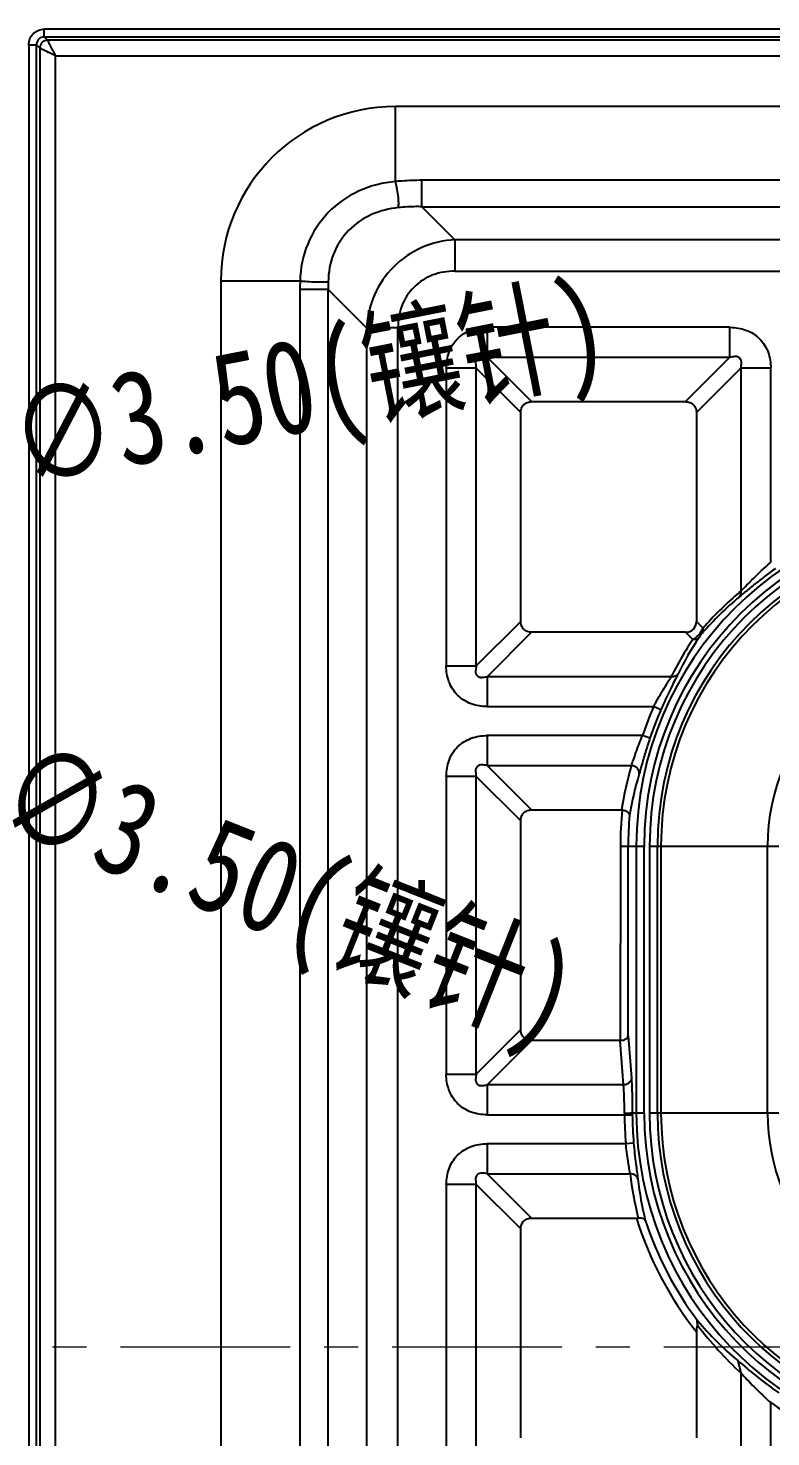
# Model space of a CAD drawing. Header units: millimetres. Extents: x -174 to 1895, y -261 to 458.
# Drawn here: x 34.5 to 82, y 189.2 to 279.4 of the extents above; entities that cross this region are included whole.
import ezdxf

# ---------------------------------------------------------------- set-up
doc = ezdxf.new("R2010")
doc.units = ezdxf.units.MM
doc.header["$LTSCALE"] = 16.335
doc.header["$PDMODE"] = 3
doc.header["$PDSIZE"] = 0.3125
doc.linetypes.add('CENTER', pattern=[0.6, 0.375, -0.075, 0.075, -0.075])
doc.layers.get('0').update_dxf_attribs({"linetype": 'CONTINUOUS'})
doc.layers.get('Defpoints').update_dxf_attribs({"linetype": 'CONTINUOUS'})
doc.layers.add('202', color=7, linetype='CONTINUOUS')
doc.layers.add('center', color=1, linetype='CENTER', lineweight=9)
doc.layers.add('dim', color=82, linetype='CONTINUOUS', lineweight=9)
doc.styles.get("Standard").update_dxf_attribs({"font": 'txt', "width": 0.8})
doc.dimstyles.get("Standard").update_dxf_attribs({"dimtxt": 0.15625, "dimasz": 0.1875, "dimexe": 0.125, "dimexo": 0.0625, "dimtad": 0, "dimtih": 1, "dimtoh": 1, "dimdsep": 46, "dimtxsty": 'Standard', "dimcen": 0.09, "dimadec": 0, "dimazin": 0, "dimtp": 0.01, "dimtm": 0.01, "dimtfac": 1, "dimtofl": 0, "dimtmove": 0, "dimatfit": 3, "dimfxl": 0, "dimtolj": 1, "dimarcsym": 0})

# ---------------------------------------------------------------- blocks, each defined once
blk = doc.blocks.new('*D5')
at = {"color": 6, "lineweight": -2}
blk.add_line((33.757, 252.192), (27.871, 251.031), dxfattribs=at)
at = {"color": 6}
blk.add_solid([(27.677, 252.012), (28.064, 250.05), (21.984, 249.87)], dxfattribs=at)
at = {"layer": 'Defpoints', "color": 0}
for p in [(21.984, 249.87), (18.55, 249.193)]:
    blk.add_point(p, dxfattribs=at)
at = {"color": 4, "insert": (52.621, 255.912), "char_height": 6, "attachment_point": 5, "rotation": 11.15499}
blk.add_mtext('\\A1;∅3.50(镶针)', dxfattribs=at)
blk = doc.blocks.new('*D6')
at = {"color": 6, "lineweight": -2}
blk.add_line((33.05, 230.395), (27.472, 232.606), dxfattribs=at)
at = {"color": 6}
blk.add_solid([(27.84, 233.536), (27.103, 231.676), (21.894, 234.817)], dxfattribs=at)
at = {"layer": 'Defpoints', "color": 0}
for p in [(18.64, 236.107), (21.894, 234.817)]:
    blk.add_point(p, dxfattribs=at)
at = {"color": 4, "insert": (50.924, 223.311), "char_height": 6, "attachment_point": 5, "rotation": 338.37854}
blk.add_mtext('\\A1;∅3.50(镶针)', dxfattribs=at)
blk = doc.blocks.new('*D21')
at = {"layer": 'Defpoints', "color": 0}
for p in [(-19.125, 194.997), (-5.295, 194.997), (158.267, 194.997)]:
    blk.add_point(p, dxfattribs=at)
at = {"layer": 'dim', "color": 6, "lineweight": -2}
blk.add_line((-5.295, 194.997), (-19.125, 194.997), dxfattribs=at)
at = {"layer": 'dim', "color": 4, "insert": (-21.625, 194.997), "char_height": 2.5, "attachment_point": 5}
blk.add_mtext('\\A1;0.00', dxfattribs=at)
blk = doc.blocks.new('*D22')
at = {"layer": 'Defpoints', "color": 0}
for p in [(-19.125, 231.497), (10.707, 231.497), (158.267, 194.997)]:
    blk.add_point(p, dxfattribs=at)
at = {"layer": 'dim', "color": 6, "lineweight": -2}
blk.add_line((10.707, 231.497), (-19.125, 231.497), dxfattribs=at)
at = {"layer": 'dim', "color": 4, "insert": (-22.958, 231.497), "char_height": 2.5, "attachment_point": 5}
blk.add_mtext('\\A1;36.50', dxfattribs=at)
blk = doc.blocks.new('*D23')
at = {"layer": 'Defpoints', "color": 0}
for p in [(4.855, 230.497), (-19.125, 225.688), (158.267, 194.997)]:
    blk.add_point(p, dxfattribs=at)
at = {"layer": 'dim', "color": 6, "lineweight": -2}
for p, q in [((-11.125, 230.497), (-15.125, 225.688)), ((4.855, 230.497), (-11.125, 230.497)), ((-15.125, 225.688), (-19.125, 225.688))]:
    blk.add_line(p, q, dxfattribs=at)
at = {"layer": 'dim', "color": 4, "insert": (-22.958, 225.688), "char_height": 2.5, "attachment_point": 5}
blk.add_mtext('\\A1;35.50', dxfattribs=at)
blk = doc.blocks.new('*D24')
at = {"layer": 'Defpoints', "color": 0}
for p in [(-19.125, 235.462), (19.663, 235.462), (158.267, 194.997)]:
    blk.add_point(p, dxfattribs=at)
at = {"layer": 'dim', "color": 6, "lineweight": -2}
blk.add_line((19.663, 235.462), (-19.125, 235.462), dxfattribs=at)
at = {"layer": 'dim', "color": 4, "insert": (-22.958, 235.462), "char_height": 2.5, "attachment_point": 5}
blk.add_mtext('\\A1;40.47', dxfattribs=at)
blk = doc.blocks.new('*D25')
at = {"layer": 'Defpoints', "color": 0}
for p in [(-19.125, 242.497), (22.275, 242.497), (158.267, 194.997)]:
    blk.add_point(p, dxfattribs=at)
at = {"layer": 'dim', "color": 6, "lineweight": -2}
blk.add_line((22.275, 242.497), (-19.125, 242.497), dxfattribs=at)
at = {"layer": 'dim', "color": 4, "insert": (-22.958, 242.497), "char_height": 2.5, "attachment_point": 5}
blk.add_mtext('\\A1;47.50', dxfattribs=at)
blk = doc.blocks.new('*D26')
at = {"layer": 'Defpoints', "color": 0}
for p in [(-19.125, 249.532), (20.267, 249.532), (158.267, 194.997)]:
    blk.add_point(p, dxfattribs=at)
at = {"layer": 'dim', "color": 6, "lineweight": -2}
blk.add_line((20.267, 249.532), (-19.125, 249.532), dxfattribs=at)
at = {"layer": 'dim', "color": 4, "insert": (-23.125, 249.532), "char_height": 2.5, "attachment_point": 5}
blk.add_mtext('\\A1;54.54', dxfattribs=at)
blk = doc.blocks.new('*D28')
at = {"layer": 'Defpoints', "color": 0}
for p in [(-19.125, 254.497), (3.267, 254.497), (158.267, 194.997)]:
    blk.add_point(p, dxfattribs=at)
at = {"layer": 'dim', "color": 6, "lineweight": -2}
blk.add_line((3.267, 254.497), (-19.125, 254.497), dxfattribs=at)
at = {"layer": 'dim', "color": 4, "insert": (-22.958, 254.497), "char_height": 2.5, "attachment_point": 5}
blk.add_mtext('\\A1;59.50', dxfattribs=at)
blk = doc.blocks.new('*D29')
at = {"layer": 'Defpoints', "color": 0}
for p in [(-19.125, 267.497), (10.757, 267.497), (158.267, 194.997)]:
    blk.add_point(p, dxfattribs=at)
at = {"layer": 'dim', "color": 6, "lineweight": -2}
blk.add_line((10.757, 267.497), (-19.125, 267.497), dxfattribs=at)
at = {"layer": 'dim', "color": 4, "insert": (-22.958, 267.497), "char_height": 2.5, "attachment_point": 5}
blk.add_mtext('\\A1;72.50', dxfattribs=at)
blk = doc.blocks.new('*D30')
at = {"layer": 'Defpoints', "color": 0}
for p in [(20.267, 342.808), (20.267, 236.15), (158.267, 194.997)]:
    blk.add_point(p, dxfattribs=at)
at = {"layer": 'dim', "color": 6, "lineweight": -2}
blk.add_line((20.267, 236.15), (20.267, 342.808), dxfattribs=at)
at = {"layer": 'dim', "color": 4, "insert": (20.267, 347.141), "char_height": 2.5, "attachment_point": 5, "rotation": 90}
blk.add_mtext('\\A1;138.00', dxfattribs=at)
blk = doc.blocks.new('*D31')
at = {"layer": 'Defpoints', "color": 0}
for p in [(27.988, 342.808), (22.767, 244.697), (158.267, 194.997)]:
    blk.add_point(p, dxfattribs=at)
at = {"layer": 'dim', "color": 6, "lineweight": -2}
for p, q in [((27.988, 338.808), (27.988, 342.808)), ((22.767, 334.808), (27.988, 338.808)), ((22.767, 244.697), (22.767, 334.808))]:
    blk.add_line(p, q, dxfattribs=at)
at = {"layer": 'dim', "color": 4, "insert": (27.988, 347.308), "char_height": 2.5, "attachment_point": 5, "rotation": 90}
blk.add_mtext('\\A1;135.50', dxfattribs=at)
blk = doc.blocks.new('*D32')
at = {"layer": 'Defpoints', "color": 0}
for p in [(12.267, 342.808), (12.267, 237.547), (158.267, 194.997)]:
    blk.add_point(p, dxfattribs=at)
at = {"layer": 'dim', "color": 6, "lineweight": -2}
blk.add_line((12.267, 237.547), (12.267, 342.808), dxfattribs=at)
at = {"layer": 'dim', "color": 4, "insert": (12.267, 347.141), "char_height": 2.5, "attachment_point": 5, "rotation": 90}
blk.add_mtext('\\A1;146.00', dxfattribs=at)
blk = doc.blocks.new('*D33')
at = {"layer": 'Defpoints', "color": 0}
for p in [(3.267, 342.808), (3.267, 232.68), (158.267, 194.997)]:
    blk.add_point(p, dxfattribs=at)
at = {"layer": 'dim', "color": 6, "lineweight": -2}
blk.add_line((3.267, 232.68), (3.267, 342.808), dxfattribs=at)
at = {"layer": 'dim', "color": 4, "insert": (3.267, 347.141), "char_height": 2.5, "attachment_point": 5, "rotation": 90}
blk.add_mtext('\\A1;155.00', dxfattribs=at)
blk = doc.blocks.new('*D35')
at = {"color": 6, "lineweight": -2}
for p, q in [((37.584, 337.497), (-49.187, 337.497)), ((-49.187, 331.497), (-49.187, 242.836)), ((-49.187, 58.497), (-49.187, 220.436)), ((20.267, 52.497), (-49.187, 52.497))]:
    blk.add_line(p, q, dxfattribs=at)
at = {"color": 6}
for points in [[(-50.187, 331.497), (-48.187, 331.497), (-49.187, 337.497)], [(-50.187, 58.497), (-48.187, 58.497), (-49.187, 52.497)]]:
    blk.add_solid(points, dxfattribs=at)
at = {"layer": 'Defpoints', "color": 0}
for p in [(37.584, 337.497), (-49.187, 52.497), (20.267, 52.497)]:
    blk.add_point(p, dxfattribs=at)
at = {"color": 4, "insert": (-49.187, 231.636), "char_height": 6, "attachment_point": 5, "rotation": 90}
blk.add_mtext('\\A1;285.00', dxfattribs=at)
blk = doc.blocks.new('*D36')
at = {"color": 6, "lineweight": -2}
for p, q in [((37.584, 337.497), (-36.609, 337.497)), ((-36.609, 331.497), (-36.609, 248.347)), ((-36.609, 200.997), (-36.609, 226.747)), ((-5.295, 194.997), (-36.609, 194.997))]:
    blk.add_line(p, q, dxfattribs=at)
at = {"color": 6}
for points in [[(-37.609, 331.497), (-35.609, 331.497), (-36.609, 337.497)], [(-37.609, 200.997), (-35.609, 200.997), (-36.609, 194.997)]]:
    blk.add_solid(points, dxfattribs=at)
at = {"layer": 'Defpoints', "color": 0}
for p in [(37.584, 337.497), (-36.609, 194.997), (-5.295, 194.997)]:
    blk.add_point(p, dxfattribs=at)
at = {"color": 4, "insert": (-36.609, 237.547), "char_height": 6, "attachment_point": 5, "rotation": 90}
blk.add_mtext('\\A1;142.50', dxfattribs=at)

msp = doc.modelspace()

# ---------------------------------------------------------------- linework, layer by layer
at = {"layer": '202', "color": 7, "linetype": 'Continuous'}
for p, q in [((35.512, 278.836), (35.512, 279.334)), ((88.671, 279.334), (35.512, 279.334)), ((35.512, 278.836), (35.725, 278.623)), ((35.512, 278.836), (88.671, 278.836)), ((93.743, 278.623), (35.725, 278.623)), ((34.517, 278.339), (34.517, 149.051)), ((34.517, 278.339), (35.015, 278.339)), ((35.015, 149.051), (35.015, 278.339)), ((35.228, 278.126), (35.015, 278.339)), ((35.228, 278.126), (35.228, 149.051)), ((36.223, 149.051), (36.223, 277.628)), ((36.223, 277.628), (94.222, 277.628)), ((57.968, 269.579), (57.968, 274.382)), ((93.712, 274.382), (57.968, 274.382)), ((59.666, 267.972), (59.666, 269.661)), ((93.764, 269.661), (59.666, 269.661)), ((59.666, 267.972), (61.78, 265.859)), ((59.666, 267.972), (93.769, 267.972)), ((61.78, 265.859), (61.78, 263.855)), ((149.229, 265.859), (61.78, 265.859)), ((61.78, 263.855), (149.229, 263.855)), ((46.805, 263.219), (46.805, 154.679)), ((46.805, 263.219), (51.873, 263.219)), ((51.866, 262.664), (51.866, 155.234)), ((53.68, 262.664), (51.866, 262.664)), ((53.68, 155.234), (53.68, 262.664)), ((56.133, 260.211), (53.68, 262.664)), ((56.133, 260.211), (56.133, 157.687)), ((58.137, 260.211), (56.133, 260.211)), ((58.137, 157.687), (58.137, 260.211)), ((63.838, 260.251), (63.838, 258.336)), ((79.374, 260.251), (63.838, 260.251)), ((79.374, 258.336), (79.374, 260.251)), ((63.838, 258.336), (66.681, 255.493)), ((63.838, 258.336), (79.374, 258.336)), ((76.53, 255.493), (79.374, 258.336)), ((61.227, 257.64), (61.227, 238.587)), ((63.141, 257.64), (61.227, 257.64)), ((63.141, 238.587), (63.141, 257.64)), ((65.985, 254.797), (63.141, 257.64)), ((80.07, 257.64), (77.227, 254.797)), ((80.07, 257.64), (80.07, 243.366)), ((81.985, 257.64), (80.07, 257.64)), ((81.985, 245.215), (81.985, 257.64)), ((66.681, 255.493), (76.53, 255.493)), ((65.985, 241.43), (65.985, 254.797)), ((77.227, 254.797), (77.227, 241.43)), ((63.141, 238.587), (65.985, 241.43)), ((77.227, 241.43), (77.655, 241.002)), ((66.681, 240.734), (63.838, 237.89)), ((76.53, 240.734), (66.681, 240.734)), ((76.994, 240.27), (76.53, 240.734)), ((61.227, 238.587), (63.141, 238.587)), ((63.838, 237.89), (63.838, 235.976)), ((75.619, 237.89), (63.838, 237.89)), ((63.838, 235.976), (74.491, 235.976)), ((74.951, 235.775), (74.491, 235.976)), ((73.777, 234.121), (63.837, 234.121)), ((63.838, 234.121), (63.838, 232.206)), ((74.253, 233.962), (73.777, 234.121)), ((63.838, 232.206), (66.681, 229.363)), ((63.838, 232.206), (73.071, 232.206)), ((61.227, 231.51), (61.227, 212.457)), ((63.141, 231.51), (61.227, 231.51)), ((63.141, 212.457), (63.141, 231.51)), ((65.985, 228.667), (63.141, 231.51)), ((66.681, 229.363), (72.429, 229.363)), ((65.985, 215.3), (65.985, 228.667)), ((72.361, 227.039), (72.356, 214.604)), ((72.361, 227.039), (73.885, 227.039)), ((72.863, 214.894), (72.863, 227.039)), ((73.383, 227.039), (73.383, 209.954)), ((73.885, 209.954), (73.885, 227.039)), ((74.232, 227.039), (74.232, 209.954)), ((74.232, 227.039), (82.508, 227.039)), ((74.733, 209.954), (74.733, 227.039)), ((74.96, 227.039), (74.96, 209.954)), ((81.779, 209.954), (81.779, 227.039)), ((63.141, 212.457), (65.985, 215.3)), ((66.681, 214.604), (63.838, 211.76)), ((72.356, 214.604), (66.681, 214.604)), ((72.565, 211.76), (72.356, 214.604)), ((72.863, 214.894), (73.067, 212.196)), ((61.227, 212.457), (63.141, 212.457)), ((63.838, 211.76), (63.838, 209.846)), ((72.565, 211.76), (63.838, 211.76)), ((63.838, 209.846), (72.625, 209.846)), ((72.624, 209.934), (72.625, 209.846)), ((72.625, 209.846), (73.127, 209.848)), ((73.885, 209.954), (73.126, 209.954)), ((82.508, 209.954), (74.232, 209.954)), ((72.711, 207.991), (63.837, 207.991)), ((63.838, 207.991), (63.838, 206.076)), ((73.211, 208.035), (72.711, 207.991)), ((63.838, 206.076), (66.681, 203.233)), ((63.838, 206.076), (72.985, 206.076)), ((61.227, 205.38), (61.227, 186.327)), ((63.141, 205.38), (61.227, 205.38)), ((63.141, 186.327), (63.141, 205.38)), ((65.985, 202.537), (63.141, 205.38)), ((66.681, 203.233), (73.384, 203.233)), ((65.985, 189.17), (65.985, 202.537)), ((77.227, 195.948), (77.227, 189.17)), ((79.865, 194.12), (80.07, 193.32)), ((80.07, 193.32), (80.07, 186.327)), ((81.984, 186.326), (81.984, 191.43))]:
    msp.add_line(p, q, dxfattribs=at)
for centre, radius, start, end in [((57.968, 263.219), 11.163, 90, 180), ((73.431, 262.66), 21.565, 178.51442, 179.98958), ((69.248, 263.031), 15.572, 179.5475, 181.3522), ((94.952, 227.039), 21.569, 90, 180), ((94.952, 227.039), 21.067, 90, 180), ((94.952, 227.039), 20.721, 90, 180), ((94.952, 227.039), 20.219, 90, 180), ((94.952, 227.039), 19.992, 90, 180), ((98.775, 221.673), 28.414, 125.49628, 127.22946), ((97.447, 227.554), 23.473, 131.20176, 131.34962), ((104.911, 213.953), 38.276, 128.66125, 129.83164), ((100.284, 219.685), 30.91, 127.22802, 128.60227), ((93.264, 227.03), 20.774, 129.75792, 138.88015), ((93.71, 227.016), 21.292, 130.66565, 138.941), ((93.789, 226.926), 21.412, 129.84451, 130.66769), ((95.011, 228.704), 21.147, 146.4174, 153.70199), ((94.952, 227.039), 13.173, 90, 180), ((94.451, 228.571), 21.012, 152.68711, 153.66965), ((121.014, 214.794), 50.627, 153.3409, 153.81516), ((105.899, 222.222), 33.786, 153.80854, 156.34977), ((94.952, 227.039), 22.328, 156.40623, 161.50722), ((94.952, 227.039), 21.826, 156.4063, 161.50698), ((103.882, 224.015), 31.254, 161.44131, 163.19858), ((95.146, 225.729), 23.006, 163.64755, 170.91156), ((95.07, 225.311), 22.427, 163.54066, 170.45941), ((94.952, 227.039), 22.591, 174.10269, 180), ((72.429, 228.929), 0.434, 83.20801, 90.01881), ((94.952, 227.039), 22.089, 174.83416, 180), ((94.952, 209.954), 22.328, 180.27798, 185.04378), ((107.039, 210.014), 33.912, 180.10067, 180.27961), ((94.952, 209.954), 21.826, 180.27804, 185.04349), ((94.952, 209.954), 21.569, 180, 267.6149), ((94.952, 209.954), 21.067, 180, 267.61491), ((94.952, 209.954), 20.721, 180, 265.45123), ((94.952, 209.954), 20.219, 180, 265.4513), ((94.952, 209.954), 19.992, 180, 265.4513), ((94.952, 209.954), 13.173, 180, 265.4513), ((94.988, 208.695), 22.159, 186.78625, 194.24529), ((95.06, 208.274), 21.731, 186.70067, 193.77568), ((94.952, 209.954), 22.591, 197.30747, 218.31368), ((94.952, 209.954), 22.089, 198.07973, 216.9556), ((93.122, 209.991), 20.68, 220.08755, 230.12933), ((95.374, 209.942), 22.594, 216.85725, 227.3631), ((94.952, 209.954), 22.612, 235.00682, 240.56342)]:
    msp.add_arc(centre, radius, start, end, dxfattribs=at)
msp.add_ellipse((76.298, 241.662), major_axis=(-0.734, 0.734), ratio=0.774597, start_param=-3.800651, end_param=-2.482535, dxfattribs=at)
for points, knots in [([(34.517, 278.339), (34.52, 278.468), (34.567, 278.73), (34.789, 279.062), (35.12, 279.284), (35.383, 279.331), (35.512, 279.334)], [0, 0, 0, 0, 0.250047, 0.500005, 0.749962, 1, 1, 1, 1]), ([(35.512, 278.836), (35.384, 278.839), (35.113, 278.737), (35.012, 278.466), (35.015, 278.339)], [0, 0, 0, 0, 0.500036, 1, 1, 1, 1]), ([(35.725, 278.623), (35.747, 278.583), (35.803, 278.464), (35.916, 278.246), (36.058, 277.953), (36.164, 277.739), (36.223, 277.628)], [0, 0, 0, 0, 0.121771, 0.355493, 0.661712, 1, 1, 1, 1]), ([(36.223, 277.628), (36.112, 277.687), (35.854, 277.813), (35.523, 277.979), (35.302, 278.087), (35.228, 278.126)], [0, 0, 0, 0, 0.338271, 0.772988, 1, 1, 1, 1]), ([(59.666, 269.661), (59.241, 269.661), (58.674, 269.639), (58.109, 269.592), (57.968, 269.579)], [0, 0, 0, 0, 0.750835, 1, 1, 1, 1]), ([(57.968, 269.579), (57.171, 269.513), (55.581, 269.114), (53.568, 267.701), (52.217, 265.639), (51.891, 264.022), (51.873, 263.219)], [0, 0, 0, 0, 0.249396, 0.499217, 0.74946, 1, 1, 1, 1]), ([(58.164, 267.915), (58.18, 268.013), (58.186, 268.273), (58.156, 268.707), (58.084, 269.164), (58.012, 269.459), (57.968, 269.578)], [0, 0, 0, 0, 0.176662, 0.46154, 0.773593, 1, 1, 1, 1]), ([(58.164, 267.915), (57.576, 267.855), (56.398, 267.567), (54.888, 266.527), (53.895, 264.969), (53.684, 263.755), (53.676, 263.154)], [0, 0, 0, 0, 0.247515, 0.497288, 0.748611, 1, 1, 1, 1]), ([(59.666, 267.972), (59.541, 267.975), (59.039, 267.979), (58.538, 267.95), (58.164, 267.915)], [0, 0, 0, 0, 0.251032, 1, 1, 1, 1]), ([(61.78, 265.859), (61.056, 265.819), (59.607, 265.481), (57.764, 264.227), (56.511, 262.384), (56.172, 260.935), (56.133, 260.211)], [0, 0, 0, 0, 0.24959, 0.500029, 0.75045, 1, 1, 1, 1]), ([(61.78, 263.855), (61.302, 263.84), (60.333, 263.704), (59.096, 262.895), (58.287, 261.658), (58.15, 260.689), (58.137, 260.211)], [0, 0, 0, 0, 0.250219, 0.500067, 0.749841, 1, 1, 1, 1]), ([(53.676, 263.154), (53.566, 263.142), (53.264, 263.135), (52.773, 263.141), (52.282, 263.17), (51.982, 263.199), (51.873, 263.219)], [0, 0, 0, 0, 0.184273, 0.499995, 0.816308, 1, 1, 1, 1]), ([(61.227, 257.64), (61.239, 257.984), (61.327, 258.68), (61.901, 259.58), (62.798, 260.147), (63.494, 260.25), (63.838, 260.251)], [0, 0, 0, 0, 0.250434, 0.500122, 0.749962, 1, 1, 1, 1]), ([(79.374, 260.251), (79.717, 260.239), (80.414, 260.151), (81.313, 259.577), (81.881, 258.68), (81.983, 257.983), (81.985, 257.64)], [0, 0, 0, 0, 0.250433, 0.500122, 0.749961, 1, 1, 1, 1]), ([(63.838, 258.336), (63.784, 258.346), (63.677, 258.363), (63.516, 258.382), (63.348, 258.368), (63.222, 258.291), (63.148, 258.2), (63.108, 258.123), (63.096, 258.04), (63.103, 257.934), (63.112, 257.8), (63.132, 257.694), (63.141, 257.64)], [0, 0, 0, 0, 0.124305, 0.244951, 0.369546, 0.499935, 0.567809, 0.633767, 0.694958, 0.755003, 0.875932, 1, 1, 1, 1]), ([(80.07, 257.64), (80.079, 257.694), (80.097, 257.8), (80.115, 257.962), (80.102, 258.13), (80.024, 258.256), (79.933, 258.329), (79.856, 258.37), (79.774, 258.382), (79.667, 258.374), (79.533, 258.366), (79.427, 258.346), (79.374, 258.336)], [0, 0, 0, 0, 0.124305, 0.244951, 0.369546, 0.499935, 0.567809, 0.633767, 0.694958, 0.755003, 0.875932, 1, 1, 1, 1]), ([(65.985, 254.797), (65.985, 254.889), (66.014, 255.074), (66.165, 255.313), (66.404, 255.464), (66.589, 255.493), (66.681, 255.493)], [0, 0, 0, 0, 0.250253, 0.500163, 0.750069, 1, 1, 1, 1]), ([(76.53, 255.493), (76.622, 255.493), (76.807, 255.464), (77.047, 255.313), (77.198, 255.074), (77.227, 254.888), (77.227, 254.797)], [0, 0, 0, 0, 0.250253, 0.500163, 0.750069, 1, 1, 1, 1]), ([(80.556, 243.863), (80.66, 243.969), (81.109, 244.419), (81.574, 244.853), (81.939, 245.175)], [0, 0, 0, 0, 0.23366, 1, 1, 1, 1]), ([(80.07, 243.365), (80.105, 243.402), (80.267, 243.568), (80.429, 243.734), (80.556, 243.863)], [0, 0, 0, 0, 0.218809, 1, 1, 1, 1]), ([(79.978, 242.999), (79.999, 243.021), (80.075, 243.127), (80.09, 243.269), (80.07, 243.365)], [0, 0, 0, 0, 0.234945, 1, 1, 1, 1]), ([(79.978, 242.999), (80.009, 243.024), (80.147, 243.14), (80.285, 243.256), (80.394, 243.347)], [0, 0, 0, 0, 0.218535, 1, 1, 1, 1]), ([(66.681, 240.734), (66.589, 240.734), (66.404, 240.763), (66.165, 240.914), (66.013, 241.153), (65.985, 241.339), (65.985, 241.43)], [0, 0, 0, 0, 0.250253, 0.500163, 0.750069, 1, 1, 1, 1]), ([(76.994, 240.27), (77.061, 240.306), (77.196, 240.401), (77.44, 240.628), (77.585, 240.847), (77.655, 241.002)], [0, 0, 0, 0, 0.229605, 0.490866, 1, 1, 1, 1]), ([(77.614, 240.691), (77.629, 240.711), (77.678, 240.806), (77.678, 240.923), (77.655, 241.002)], [0, 0, 0, 0, 0.231996, 1, 1, 1, 1]), ([(76.994, 240.27), (76.882, 240.102), (76.45, 239.432), (76.054, 238.74), (75.781, 238.212)], [0, 0, 0, 0, 0.254254, 1, 1, 1, 1]), ([(77.393, 240.401), (77.372, 240.375), (77.262, 240.28), (77.102, 240.252), (76.994, 240.27)], [0, 0, 0, 0, 0.233157, 1, 1, 1, 1]), ([(77.614, 240.691), (77.595, 240.669), (77.517, 240.575), (77.444, 240.478), (77.393, 240.401)], [0, 0, 0, 0, 0.239263, 1, 1, 1, 1]), ([(63.838, 235.976), (63.494, 235.988), (62.798, 236.076), (61.898, 236.65), (61.331, 237.547), (61.228, 238.243), (61.227, 238.587)], [0, 0, 0, 0, 0.250434, 0.500123, 0.749962, 1, 1, 1, 1]), ([(63.141, 238.587), (63.132, 238.533), (63.115, 238.427), (63.096, 238.265), (63.11, 238.097), (63.187, 237.971), (63.278, 237.897), (63.355, 237.857), (63.438, 237.845), (63.544, 237.852), (63.678, 237.861), (63.784, 237.881), (63.838, 237.89)], [0, 0, 0, 0, 0.124305, 0.244951, 0.369546, 0.499935, 0.567809, 0.633767, 0.694958, 0.755003, 0.875932, 1, 1, 1, 1]), ([(76.052, 238.073), (76.01, 238.004), (75.871, 237.895), (75.701, 237.88), (75.619, 237.89)], [0, 0, 0, 0, 0.492815, 1, 1, 1, 1]), ([(76.052, 238.073), (76.032, 238.032), (75.938, 237.844), (75.843, 237.657), (75.769, 237.509)], [0, 0, 0, 0, 0.213355, 1, 1, 1, 1]), ([(74.93, 236.759), (74.962, 236.816), (75.087, 237.028), (75.217, 237.238), (75.311, 237.394)], [0, 0, 0, 0, 0.263812, 1, 1, 1, 1]), ([(75.311, 237.394), (75.339, 237.441), (75.44, 237.607), (75.54, 237.775), (75.619, 237.89)], [0, 0, 0, 0, 0.281266, 1, 1, 1, 1]), ([(74.491, 235.976), (74.528, 236.042), (74.674, 236.303), (74.818, 236.566), (74.93, 236.759)], [0, 0, 0, 0, 0.253293, 1, 1, 1, 1]), ([(61.227, 231.51), (61.239, 231.854), (61.327, 232.55), (61.9, 233.45), (62.798, 234.017), (63.494, 234.12), (63.837, 234.121)], [0, 0, 0, 0, 0.250434, 0.500123, 0.749962, 1, 1, 1, 1]), ([(73.071, 232.206), (73.115, 232.326), (73.208, 232.603), (73.434, 233.245), (73.628, 233.762), (73.777, 234.121)], [0, 0, 0, 0, 0.187618, 0.428819, 1, 1, 1, 1]), ([(73.962, 233.049), (73.92, 232.91), (73.784, 232.45), (73.655, 231.987), (73.562, 231.665)], [0, 0, 0, 0, 0.301581, 1, 1, 1, 1]), ([(63.838, 232.206), (63.784, 232.216), (63.677, 232.233), (63.516, 232.252), (63.348, 232.238), (63.222, 232.161), (63.148, 232.07), (63.108, 231.993), (63.096, 231.91), (63.103, 231.804), (63.112, 231.67), (63.132, 231.564), (63.141, 231.51)], [0, 0, 0, 0, 0.124305, 0.244951, 0.369546, 0.499935, 0.567809, 0.633767, 0.694958, 0.755003, 0.875932, 1, 1, 1, 1]), ([(73.562, 231.665), (73.574, 231.729), (73.562, 231.865), (73.419, 232.1), (73.211, 232.196), (73.071, 232.206)], [0, 0, 0, 0, 0.242151, 0.479904, 1, 1, 1, 1]), ([(65.985, 228.667), (65.985, 228.759), (66.014, 228.944), (66.165, 229.183), (66.404, 229.334), (66.589, 229.363), (66.681, 229.363)], [0, 0, 0, 0, 0.250253, 0.500163, 0.750069, 1, 1, 1, 1]), ([(72.481, 229.36), (72.547, 229.352), (72.695, 229.321), (72.876, 229.217), (72.954, 229.084), (72.953, 229.028)], [0, 0, 0, 0, 0.326934, 0.726213, 1, 1, 1, 1]), ([(66.681, 214.604), (66.589, 214.604), (66.404, 214.633), (66.165, 214.784), (66.013, 215.023), (65.985, 215.209), (65.985, 215.3)], [0, 0, 0, 0, 0.250253, 0.500163, 0.750069, 1, 1, 1, 1]), ([(72.356, 214.606), (72.423, 214.607), (72.551, 214.623), (72.742, 214.694), (72.857, 214.813), (72.863, 214.894)], [0, 0, 0, 0, 0.327157, 0.609902, 1, 1, 1, 1]), ([(63.838, 209.846), (63.494, 209.858), (62.798, 209.946), (61.898, 210.52), (61.331, 211.417), (61.228, 212.113), (61.227, 212.457)], [0, 0, 0, 0, 0.250434, 0.500123, 0.749962, 1, 1, 1, 1]), ([(63.141, 212.457), (63.132, 212.403), (63.115, 212.297), (63.096, 212.135), (63.11, 211.967), (63.187, 211.841), (63.278, 211.767), (63.355, 211.727), (63.438, 211.715), (63.544, 211.722), (63.678, 211.731), (63.784, 211.751), (63.838, 211.761)], [0, 0, 0, 0, 0.124305, 0.244951, 0.369546, 0.499935, 0.567809, 0.633767, 0.694958, 0.755003, 0.875932, 1, 1, 1, 1]), ([(73.067, 212.196), (73.064, 212.082), (72.968, 211.902), (72.754, 211.788), (72.628, 211.762), (72.565, 211.76)], [0, 0, 0, 0, 0.472114, 0.74019, 1, 1, 1, 1]), ([(73.067, 212.196), (73.09, 211.88), (73.116, 211.133), (73.125, 210.385), (73.126, 209.954)], [0, 0, 0, 0, 0.423344, 1, 1, 1, 1]), ([(72.624, 209.934), (72.624, 210.286), (72.614, 210.895), (72.589, 211.504), (72.565, 211.76)], [0, 0, 0, 0, 0.577527, 1, 1, 1, 1]), ([(73.126, 209.954), (73.123, 209.951), (73.107, 209.95), (73.078, 209.945), (73.03, 209.943), (72.938, 209.938), (72.801, 209.935), (72.685, 209.934), (72.624, 209.934)], [0, 0, 0, 0, 0.026573, 0.087746, 0.182378, 0.309039, 0.639255, 1, 1, 1, 1]), ([(61.227, 205.38), (61.239, 205.724), (61.327, 206.42), (61.9, 207.32), (62.798, 207.887), (63.494, 207.99), (63.837, 207.991)], [0, 0, 0, 0, 0.250434, 0.500123, 0.749963, 1, 1, 1, 1]), ([(72.985, 206.077), (72.945, 206.346), (72.835, 206.982), (72.751, 207.621), (72.711, 207.991)], [0, 0, 0, 0, 0.422994, 1, 1, 1, 1]), ([(73.211, 208.035), (73.251, 207.591), (73.332, 206.824), (73.44, 206.061), (73.477, 205.738)], [0, 0, 0, 0, 0.578554, 1, 1, 1, 1]), ([(63.838, 206.076), (63.784, 206.086), (63.677, 206.103), (63.516, 206.122), (63.348, 206.108), (63.222, 206.031), (63.148, 205.94), (63.108, 205.863), (63.096, 205.78), (63.103, 205.674), (63.112, 205.54), (63.132, 205.434), (63.141, 205.38)], [0, 0, 0, 0, 0.124305, 0.244951, 0.369546, 0.499935, 0.567809, 0.633767, 0.694958, 0.755003, 0.875932, 1, 1, 1, 1]), ([(73.477, 205.738), (73.455, 205.836), (73.316, 206.026), (73.095, 206.08), (72.985, 206.076)], [0, 0, 0, 0, 0.476886, 1, 1, 1, 1]), ([(65.985, 202.537), (65.985, 202.629), (66.014, 202.814), (66.165, 203.053), (66.404, 203.204), (66.589, 203.233), (66.681, 203.233)], [0, 0, 0, 0, 0.250253, 0.500163, 0.750069, 1, 1, 1, 1]), ([(73.511, 203.242), (73.564, 203.25), (73.718, 203.264), (73.913, 203.198), (73.954, 203.099)], [0, 0, 0, 0, 0.333091, 1, 1, 1, 1]), ([(77.301, 196.674), (77.293, 196.683), (77.283, 196.695), (77.265, 196.705), (77.248, 196.697), (77.245, 196.665), (77.248, 196.604), (77.266, 196.508), (77.285, 196.43), (77.296, 196.389)], [0, 0, 0, 0, 0.096086, 0.127169, 0.151971, 0.228835, 0.351773, 0.660693, 1, 1, 1, 1]), ([(77.296, 196.389), (77.264, 196.325), (77.235, 196.175), (77.227, 196.026), (77.227, 195.948)], [0, 0, 0, 0, 0.477924, 1, 1, 1, 1]), ([(79.865, 194.119), (80.248, 193.793), (81.1, 193.071), (81.994, 192.4), (82.498, 192.048)], [0, 0, 0, 0, 0.449888, 1, 1, 1, 1]), ([(80.07, 193.32), (80.194, 193.179), (80.477, 192.882), (81.103, 192.239), (81.616, 191.747), (81.984, 191.426)], [0, 0, 0, 0, 0.20938, 0.456248, 1, 1, 1, 1])]:
    msp.add_open_spline(points, degree=3, knots=knots, dxfattribs=at)
for points in [[(35.725, 278.623), (35.599, 278.621), (35.339, 278.512), (35.23, 278.252), (35.228, 278.126)], [(73.384, 203.233), (73.426, 203.233), (73.469, 203.236), (73.511, 203.242)]]:
    msp.add_open_spline(points, degree=3, dxfattribs=at)
at = {"layer": 'center', "color": 1, "linetype": 'CENTER', "ltscale": 1.772635}
msp.add_line((-11.733, 194.997), (328.267, 194.997), dxfattribs=at)

# ---------------------------------------------------------------- dimensions: what is measured, and where the dimension line sits
for base, p2, picture, middle in [((-49.187, 52.497), (20.267, 52.497), '*D35', (-49.187, 231.636)), ((-36.609, 194.997), (-5.295, 194.997), '*D36', (-36.609, 237.547))]:
    dim = msp.add_linear_dim(base=base, p1=(37.584, 337.497), p2=p2, angle=90, dimstyle='Standard', override={"dimtxt": 6, "dimasz": 6, "dimexe": 0, "dimexo": 0, "dimgap": 0, "dimtih": 0, "dimtoh": 0, "dimzin": 0, "dimcen": 0, "dimclrd": 6, "dimclre": 6, "dimclrt": 4, "dimtp": 0, "dimtm": 0, "dimtzin": 0})
    dim.commit()
    dim.dimension.update_dxf_attribs({"geometry": picture, "text_midpoint": middle, "dimtype": 160})
for p1, p2, picture, middle in [((18.55, 249.193), (21.984, 249.87), '*D5', (52.621, 255.912)), ((18.64, 236.107), (21.894, 234.817), '*D6', (50.924, 223.311))]:
    dim = msp.add_diameter_dim_2p(p1=p1, p2=p2, text='<>(镶针)', dimstyle='Standard', override={"dimtxt": 6, "dimasz": 6, "dimexe": 0, "dimexo": 0, "dimgap": 0, "dimtih": 0, "dimtoh": 0, "dimzin": 0, "dimcen": 0, "dimclrd": 6, "dimclre": 6, "dimclrt": 4, "dimtp": 0, "dimtm": 0, "dimtzin": 0})
    dim.commit()
    dim.dimension.update_dxf_attribs({"geometry": picture, "text_midpoint": middle})
at = {"layer": 'dim'}
for feature_location, offset, dtype, origin, picture, middle in [((3.267, 232.68), (0, 110.128), 1, (158.267, 194.997), '*D33', (3.267, 347.141)), ((12.267, 237.547), (0, 105.262), 1, (158.267, 194.997), '*D32', (12.267, 347.141)), ((20.267, 236.15), (0, 106.658), 1, (158.267, 194.997), '*D30', (20.267, 347.141)), ((22.767, 244.697), (5.22, 98.111), 1, (158.267, 194.997), '*D31', (27.988, 347.308)), ((10.757, 267.497), (-29.882, 0), 0, (158.267, 194.997), '*D29', (-22.958, 267.497)), ((3.267, 254.497), (-22.392, 0), 0, (158.267, 194.997), '*D28', (-22.958, 254.497)), ((20.267210496, 249.531731306), (-39.392036042, 0), 0, (158.267210496, 194.996731306), '*D26', (-23.124825546, 249.531731306)), ((22.275, 242.497), (-41.4, 0), 0, (158.267, 194.997), '*D25', (-22.958, 242.497)), ((19.663161121, 235.461731306), (-38.787986667, 0), 0, (158.267210496, 194.996731306), '*D24', (-22.95815888, 235.461731306)), ((10.707, 231.497), (-29.832, 0), 0, (158.267, 194.997), '*D22', (-22.958, 231.497)), ((4.855, 230.497), (-23.979, -4.809), 0, (158.267, 194.997), '*D23', (-22.958, 225.688)), ((-5.294637821, 194.996731306), (-13.830187726, 0), 0, (158.267210496, 194.996731306), '*D21', (-21.624825546, 194.996731306))]:
    dim = msp.add_ordinate_dim(feature_location=feature_location, offset=offset, dtype=dtype, origin=origin, dimstyle='Standard', override={"dimtxt": 2.5, "dimasz": 2, "dimexe": 0, "dimexo": 0, "dimgap": 0, "dimtih": 0, "dimtoh": 0, "dimzin": 0, "dimcen": 0, "dimclrd": 6, "dimclre": 6, "dimclrt": 4, "dimtp": 0, "dimtm": 0, "dimtzin": 0}, dxfattribs=at)
    dim.commit()
    dim.dimension.update_dxf_attribs({"geometry": picture, "text_midpoint": middle})

doc.saveas('drawing.dxf')
